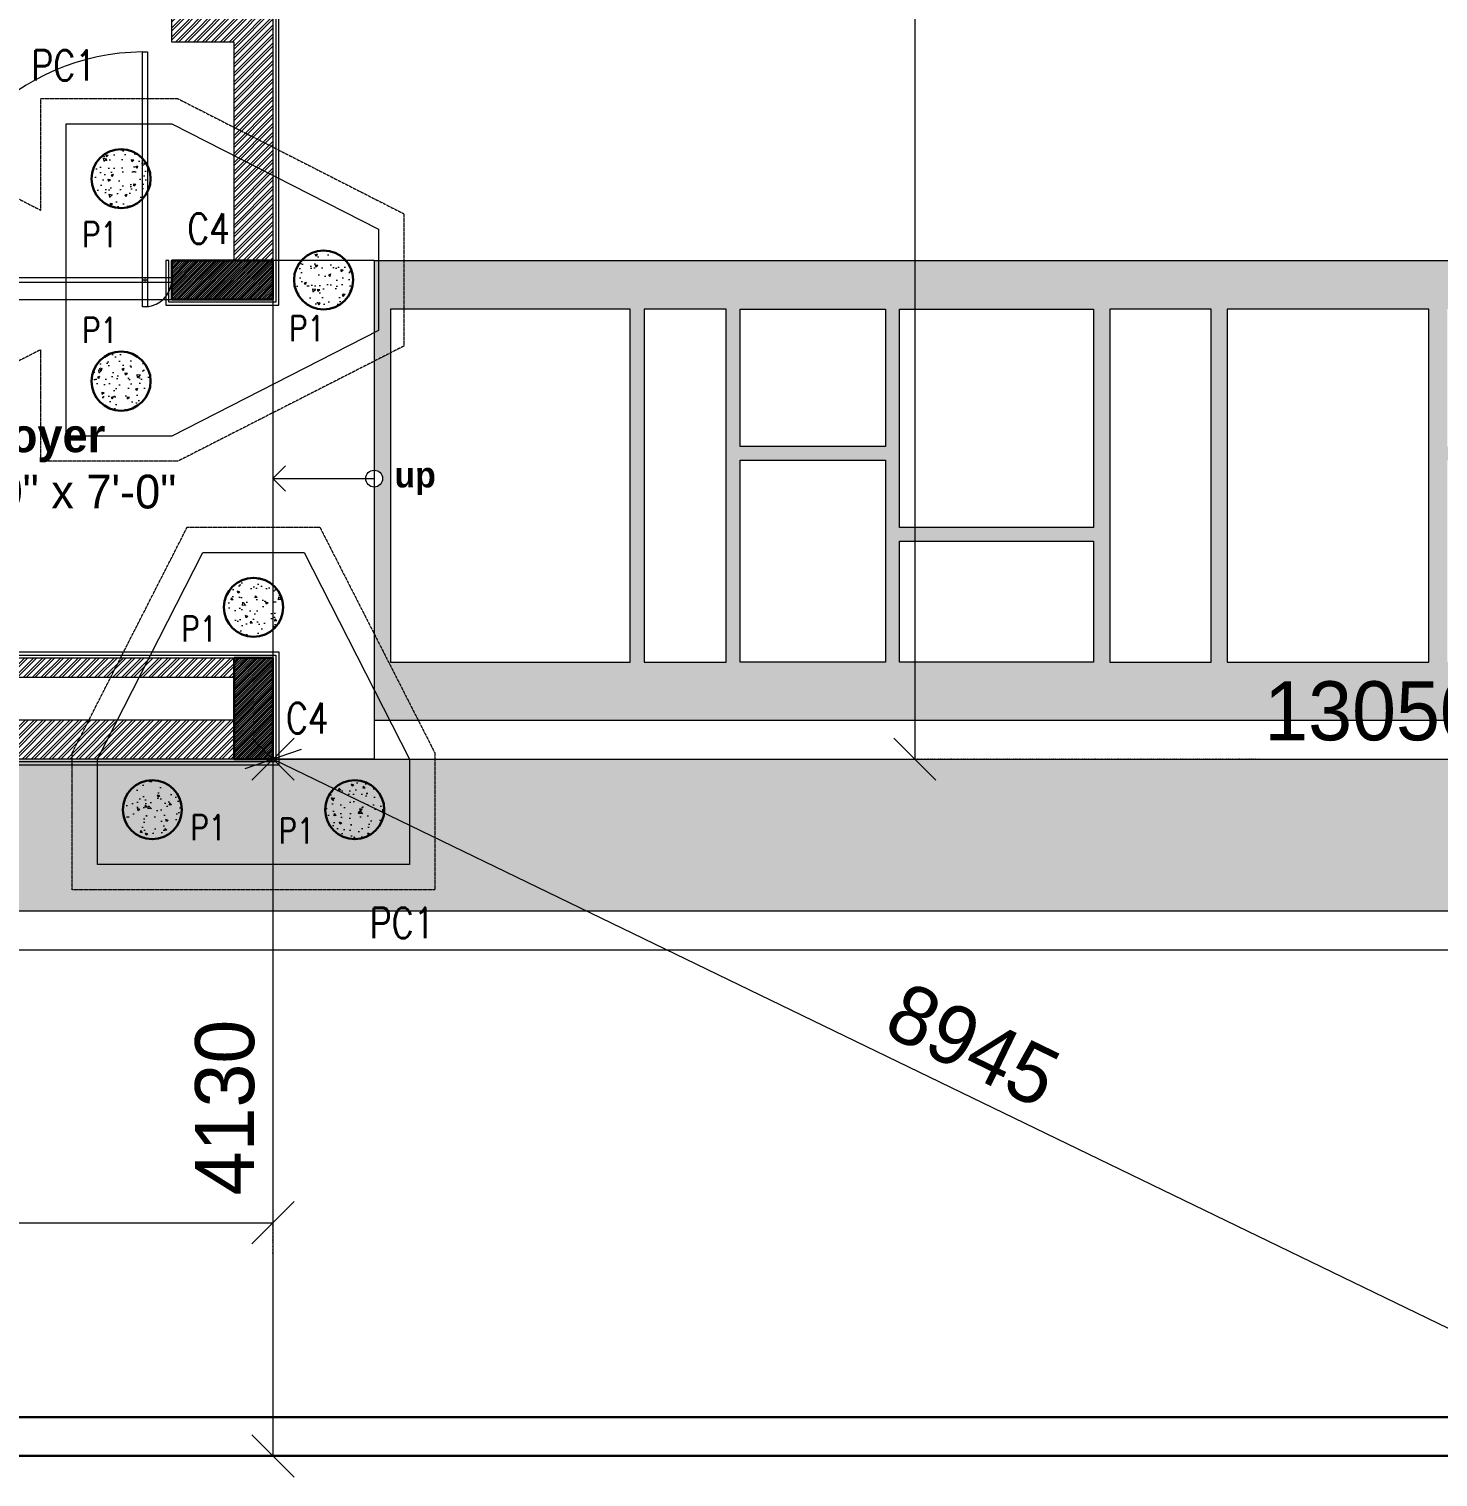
# Model space of a CAD drawing. Header units: metres. Extents: x 5205117 to 5948571, y 646915 to 1143748.
# Drawn here: x 5581328 to 5589678, y 670443 to 679025 of the extents above; entities that cross this region are included whole.
import ezdxf

# ---------------------------------------------------------------- set-up
doc = ezdxf.new("R2010")
doc.units = ezdxf.units.M
doc.header["$MEASUREMENT"] = 0
doc.header["$PDMODE"] = 35
doc.header["$PDSIZE"] = 10
for name, pattern in [('CENTER', [2, 1.25, -0.25, 0.25, -0.25]), ('DASHED', [0.75, 0.5, -0.25]), ('DOT2', [0.125, 0, -0.125]), ('HIDDEN', [0.375, 0.25, -0.125])]:
    doc.linetypes.add(name, pattern=pattern)
doc.layers.get('0').update_dxf_attribs({"color": 1, "linetype": 'DASHED', "lineweight": 30})
for name, color, linetype, lineweight in [('A-Center line', 1, 'CENTER', 9), ('dim start point', 10, 'Continuous', 0), ('plot 5', 7, 'Continuous', 30), ('road', 7, 'Continuous', 9), ('S-COLUMN & WALL', 5, 'Continuous', 30), ('S-COLUMN_H', 250, 'Continuous', 0), ('S-FOUND-EXCAVATION', 253, 'HIDDEN', 0), ('S-FOUND-FOOTING', 7, 'Continuous', 15), ('S-PILE', 96, 'Continuous', 30), ('S-TEXT COL.', 1, 'Continuous', 0), ('S-TEXT PILE', 7, 'Continuous', 0)]:
    doc.layers.add(name, color=color, linetype=linetype, lineweight=lineweight)
doc.layers.add('A-GF', color=8, linetype='Continuous', lineweight=0, transparency=0.5)
doc.styles.add('CENTURY GOTHIC', font='GOTHIC.TTF')
doc.styles.add('SETU 1', font='romans.shx', dxfattribs={"width": 0.8})
doc.styles.get("Standard").update_dxf_attribs({"font": 'GOTHIC.TTF'})
doc.dimstyles.get("Standard").update_dxf_attribs({"dimtxt": 2, "dimasz": 1, "dimexe": 0, "dimexo": 0, "dimgap": 0.1, "dimtad": 1, "dimdsep": 46, "dimtxsty": 'Standard', "dimblk": 'OBLIQUE', "dimcen": 0.1, "dimclrd": 256, "dimclre": 256, "dimclrt": 256, "dimadec": 0, "dimazin": 0, "dimtfac": 1, "dimtofl": 0, "dimtmove": 1, "dimatfit": 2, "dimldrblk": 'OPEN90', "dimfxl": 1, "dimtolj": 1, "dimtzin": 0, "dimlwd": -1, "dimlwe": -1, "dimarcsym": 0})
pattern_1 = [(45, (2317928.326714668, 858653.1978286222), (-6.629126073623847, 6.629126073623841), [])]

# ---------------------------------------------------------------- blocks, each defined once
blk = doc.blocks.new('jhdbdjh')
at = {"layer": 'A-GF', "ltscale": 10}
h = blk.add_hatch(dxfattribs=at)
h.set_pattern_fill('GRAVEL', color=256, scale=150)
h.set_pattern_definition([(228.012787504, (2955071.879979875, -549946.7484271091), (-1200.000000000009, -1350), [20.1804, -1997.863207061055]), (184.969740728, (2955058.379978921, -549961.7484271091), (1799.999999999996, 150.0000000000053), [34.6302, -3428.388714184499]), (132.510447078, (2955023.879978921, -549964.7484271091), (1500.000000000018, -1649.99999999998), [24.4182, -2417.404889414955]), (267.273689006, (2954965.379978921, -550002.2484271091), (150.0000000000036, 3000.000000000003), [31.53569999999998, -3122.033706244348]), (292.833654178, (2954963.879979875, -550033.7484271091), (-749.9999999999982, 1800.000000000004), [30.92324999999998, -3061.405969213243]), (357.273689006, (2954975.879978921, -550062.2484269899), (-3000.000000000003, 150.0000000000038), [31.53569999999998, -3122.033706244348]), (37.6942404667, (2955007.379978921, -550063.7484269899), (-1950, -1499.999999999996), [41.70434999999999, -4128.727282337401]), (72.2553283749, (2955040.379978921, -550038.2484271091), (1050.000000000004, 3300), [39.37319999999996, -3897.948224522007]), (121.429565615, (2955052.379978921, -550000.7484271091), (-1200.000000000003, 1949.999999999998), [31.6425, -3132.61096645935]), (175.236358309, (2955035.879978921, -549973.7484271091), (1649.999999999997, -150.0000000000057), [36.12479999999999, -1770.114386818845]), (222.397437798, (2954999.879978921, -549970.7484271091), (-1799.999999999994, -1649.999999999996), [46.71720000000001, -4625.006250719235]), (138.814074834, (2955113.879978921, -550003.7484271091), (-1050.000000000005, 899.9999999999999), [15.94514999999999, -1578.576721910204]), (171.46923439, (2955101.879978921, -549993.2484271091), (1950, -299.9999999999993), [30.33555, -3003.22671242355]), (225, (2955071.879979875, -549988.7484271091), (-1.665334536937735e-14, -149.9999999999899), [21.21315, -190.918884355965]), (203.198590514, (2955061.379978921, -549970.7484271091), (749.9999999999983, 299.9999999999962), [11.4237, -1130.942265879585]), (291.801409486, (2955050.879978921, -549975.2484271091), (-149.9999999999526, 450.0000000000154), [16.15544999999999, -791.6192710701749]), (30.96375653209999, (2955056.879978921, -549990.2484271091), (450.000000000008, 299.9999999999969), [26.23935, -848.403434226795]), (161.565051177, (2955079.379978921, -549976.7484271091), (300.0000000000017, -149.9999999999965), [18.97364999999999, -455.3679990252597]), (16.389540334, (2954963.879979875, -549975.2484271091), (1499.999999999995, 450.0000000000065), [26.57999999999999, -2631.42677200041]), (70.3461759419, (2954989.379978921, -549967.7484269899), (-600.000000000183, -1650.00000000051), [22.29915, -2207.61116209785]), (293.198590514, (2955079.379978921, -549946.7484271091), (-299.9999999999956, 749.9999999999986), [22.84725, -1119.518715879585]), (343.610459666, (2955088.379979875, -549967.7484269899), (-1499.999999999995, 450.0000000000065), [26.57999999999998, -2631.426772000348]), (339.44395478, (2954963.879979875, -550068.2484271091), (-750.0000000000055, 300.0000000000036), [25.63199999999998, -1255.968561797624]), (294.775140569, (2954987.879978921, -550077.2484269899), (-750.0000000000008, 1650), [21.4767, -2126.1964594914]), (66.8014094864, (2955080.879978921, -550096.7484271091), (299.9999999999972, 749.9999999999955), [22.84725, -1119.518715879585]), (17.3540246363, (2955089.879978921, -550075.7484269899), (-1949.999999999996, -599.9999999999944), [25.14465, -2489.313542136]), (69.44395478040002, (2955007.379978921, -550096.7484271091), (-300.000000000001, -749.9999999999932), [12.81599999999999, -1268.784561797624]), (101.309932474, (2955071.879979875, -550096.7484271091), (-149.9999999999945, 600.0000000000018), [7.6485, -757.20442703892]), (165.963756532, (2955070.379978921, -550089.2484269899), (449.9999999999938, -150.0000000000002), [30.92325, -587.542593842655]), (186.009005957, (2955040.379978921, -550081.7484271091), (1500.000000000007, 149.9999999999975), [28.6575, -2837.08847618142]), (303.690067526, (2955056.879978921, -550003.7484271091), (-149.9999999999981, 299.9999999999979), [21.63329999999998, -519.1993913195996]), (353.157226587, (2955068.879978921, -550021.7484269899), (2550.000000000002, -300.0000000000079), [37.7691, -3739.134393604245]), (60.9453959009, (2955106.379978921, -550026.2484271091), (-599.9999999999964, -1049.999999999997), [15.4434, -1528.90112114805]), (90, (2955113.879978921, -550012.7484271091), (-150, 150), [9, -141]), (120.256437164, (2955037.379979875, -550077.2484269899), (600.0000000000014, -1050.000000000001), [20.8386, -2063.02799841747]), (48.01278750420001, (2955026.879978921, -550059.2484271091), (1200, 1349.999999999996), [40.3608, -1977.682807061055]), (0, (2955053.879979875, -550029.2484271091), (150, 150), [39, -111]), (325.3048464690001, (2955092.879978921, -550029.2484271091), (1500.000000000021, -1049.999999999974), [23.71709999999998, -2347.991145126298]), (254.054604099, (2955112.379978921, -550042.7484271091), (-150.0000000000057, -600.0000000000007), [21.8403, -1070.176183392075]), (207.645975364, (2955106.379978921, -550063.7484269899), (-2849.999999999993, -1500.000000000007), [35.55975000000001, -3520.42112733891]), (175.42607874, (2955074.879978921, -550080.2484271091), (-1949.999999999993, 150.0000000000002), [37.61985, -3724.361011195335])])
h.paths.add_polyline_path([(5590593.789110925, 675272.8102156359), (5589733.089610841, 675272.8102156359), (5589733.089610841, 676469.1054447133), (5590593.789110925, 676469.1054447133), (5590593.789110925, 676550.2755837876), (5589733.089610841, 676550.2755837876), (5589733.089610841, 677365.1491923768), (5590593.789110925, 677365.1491923768), (5590593.789110925, 677397.8260536629), (5590593.789110925, 677652.8260536629), (5583373.789110925, 677652.8260536629), (5583373.789110925, 676410.3260536629, -0.41421356237576), (5583423.789110925, 676360.3260537821, -0.4142135623757593), (5583373.789110925, 676310.3260536629), (5583373.789110925, 674927.8260537821), (5590593.789110925, 674927.8260537821)])
h.paths.add_polyline_path([(5583471.29247072, 675272.8138263661), (5583471.310740259, 677365.4748496253), (5584890.111414697, 677365.4870769221), (5584890.093145158, 675272.7771448332)], flags=16)
h.paths.add_polyline_path([(5584973.777866151, 675272.8138263661), (5584973.796134736, 677365.4748496253), (5585459.346788194, 677365.4870769221), (5585459.328519609, 675272.7771448332)], flags=16)
h.paths.add_polyline_path([(5585543.022598054, 675272.8467945296), (5585543.022598054, 676469.1420236069), (5586403.722098138, 676469.1420236069), (5586403.722098138, 675272.8467945296)], flags=16)
h.paths.add_polyline_path([(5585543.022598054, 676550.3121626812), (5585543.022598054, 677365.1857711512), (5586403.722098138, 677365.1857711512), (5586403.722098138, 676550.3121626812)], flags=16)
h.paths.add_polyline_path([(5586487.402467515, 675272.8467945296), (5586487.402467515, 675988.6885985571), (5587637.303290155, 675988.6885985571), (5587637.303290155, 675272.8467945296)], flags=16)
h.paths.add_polyline_path([(5586487.402467515, 676069.8587376315), (5586487.402467515, 677365.1857711512), (5587637.303290155, 677365.1857711512), (5587637.303290155, 676069.8587376315)], flags=16)
h.paths.add_polyline_path([(5587732.465321328, 675272.8102156359), (5587732.465369012, 677365.4712388951), (5588333.822048929, 677365.4712388951), (5588333.821993615, 675272.8102156359)], flags=16)
h.paths.add_polyline_path([(5588428.984062936, 675272.8101976353), (5588428.98411062, 677365.4712208945), (5589623.058810022, 677365.4712208945), (5589623.058756616, 675272.8101976353)], flags=16)
h.paths.add_polyline_path([(5583444.976228502, 676222.1292487818), (5583783.16453531, 676222.1292487818), (5583783.16453531, 676550.3243540961), (5583444.976228502, 676550.3243540961)], flags=24)
h = blk.add_hatch(dxfattribs=at)
h.set_pattern_fill('GRAVEL', color=256, scale=150)
h.set_pattern_definition([(228.012787504, (50188831.79934958, -9930336.283881264), (-1200.000000000009, -1350), [20.1804, -1997.863207061055]), (184.969740728, (50188818.29934958, -9930351.283881264), (1799.999999999996, 150.0000000000053), [34.6302, -3428.388714184499]), (132.510447078, (50188783.79934958, -9930354.283881264), (1500.000000000018, -1649.99999999998), [24.4182, -2417.404889414955]), (267.273689006, (50188725.29934958, -9930391.783881145), (150.0000000000036, 3000.000000000003), [31.53569999999998, -3122.033706244348]), (292.833654178, (50188723.79934958, -9930423.283881264), (-749.9999999999982, 1800.000000000004), [30.92324999999998, -3061.405969213243]), (357.273689006, (50188735.79934958, -9930451.783881264), (-3000.000000000003, 150.0000000000038), [31.53569999999998, -3122.033706244348]), (37.6942404667, (50188767.29934958, -9930453.283881264), (-1950, -1499.999999999996), [41.70434999999999, -4128.727282337401]), (72.2553283749, (50188800.29934958, -9930427.783881264), (1050.000000000004, 3300), [39.37319999999996, -3897.948224522007]), (121.429565615, (50188812.29934958, -9930390.283881264), (-1200.000000000003, 1949.999999999998), [31.6425, -3132.61096645935]), (175.236358309, (50188795.79934958, -9930363.283881264), (1649.999999999997, -150.0000000000057), [36.12479999999999, -1770.114386818845]), (222.397437798, (50188759.79934958, -9930360.283881264), (-1799.999999999994, -1649.999999999996), [46.71720000000001, -4625.006250719235]), (138.814074834, (50188873.79934958, -9930393.283881264), (-1050.000000000005, 899.9999999999999), [15.94514999999999, -1578.576721910204]), (171.46923439, (50188861.79934958, -9930382.783881264), (1950, -299.9999999999993), [30.33555, -3003.22671242355]), (225, (50188831.79934958, -9930378.283881264), (-1.665334536937735e-14, -149.9999999999899), [21.21315, -190.918884355965]), (203.198590514, (50188821.29934958, -9930360.283881264), (749.9999999999983, 299.9999999999962), [11.4237, -1130.942265879585]), (291.801409486, (50188810.79934958, -9930364.783881264), (-149.9999999999526, 450.0000000000154), [16.15544999999999, -791.6192710701749]), (30.96375653209999, (50188816.79934958, -9930379.783881264), (450.000000000008, 299.9999999999969), [26.23935, -848.403434226795]), (161.565051177, (50188839.29934958, -9930366.283881264), (300.0000000000017, -149.9999999999965), [18.97364999999999, -455.3679990252597]), (16.389540334, (50188723.79934958, -9930364.783881264), (1499.999999999995, 450.0000000000065), [26.57999999999999, -2631.42677200041]), (70.3461759419, (50188749.29934958, -9930357.283881264), (-600.000000000183, -1650.00000000051), [22.29915, -2207.61116209785]), (293.198590514, (50188839.29934958, -9930336.283881264), (-299.9999999999956, 749.9999999999986), [22.84725, -1119.518715879585]), (343.610459666, (50188848.29934862, -9930357.283881264), (-1499.999999999995, 450.0000000000065), [26.57999999999998, -2631.426772000348]), (339.44395478, (50188723.79934958, -9930457.783881264), (-750.0000000000055, 300.0000000000036), [25.63199999999998, -1255.968561797624]), (294.775140569, (50188747.79934958, -9930466.783881264), (-750.0000000000008, 1650), [21.4767, -2126.1964594914]), (66.8014094864, (50188840.79934958, -9930486.283881145), (299.9999999999972, 749.9999999999955), [22.84725, -1119.518715879585]), (17.3540246363, (50188849.79934958, -9930465.283881264), (-1949.999999999996, -599.9999999999944), [25.14465, -2489.313542136]), (69.44395478040002, (50188767.29934958, -9930486.283881145), (-300.000000000001, -749.9999999999932), [12.81599999999999, -1268.784561797624]), (101.309932474, (50188831.79934958, -9930486.283881145), (-149.9999999999945, 600.0000000000018), [7.6485, -757.20442703892]), (165.963756532, (50188830.29934958, -9930478.783881264), (449.9999999999938, -150.0000000000002), [30.92325, -587.542593842655]), (186.009005957, (50188800.29934958, -9930471.283881264), (1500.000000000007, 149.9999999999975), [28.6575, -2837.08847618142]), (303.690067526, (50188816.79934958, -9930393.283881264), (-149.9999999999981, 299.9999999999979), [21.63329999999998, -519.1993913195996]), (353.157226587, (50188828.79934958, -9930411.283881264), (2550.000000000002, -300.0000000000079), [37.7691, -3739.134393604245]), (60.9453959009, (50188866.29934958, -9930415.783881264), (-599.9999999999964, -1049.999999999997), [15.4434, -1528.90112114805]), (90, (50188873.79934958, -9930402.283881264), (-150, 150), [9, -141]), (120.256437164, (50188797.29934862, -9930466.783881264), (600.0000000000014, -1050.000000000001), [20.8386, -2063.02799841747]), (48.01278750420001, (50188786.79934958, -9930448.783881264), (1200, 1349.999999999996), [40.3608, -1977.682807061055]), (0, (50188813.79934862, -9930418.783881145), (150, 150), [39, -111]), (325.3048464690001, (50188852.79934958, -9930418.783881145), (1500.000000000021, -1049.999999999974), [23.71709999999998, -2347.991145126298]), (254.054604099, (50188872.29934958, -9930432.283881145), (-150.0000000000057, -600.0000000000007), [21.8403, -1070.176183392075]), (207.645975364, (50188866.29934958, -9930453.283881264), (-2849.999999999993, -1500.000000000007), [35.55975000000001, -3520.42112733891]), (175.42607874, (50188834.79934958, -9930469.783881264), (-1949.999999999993, 150.0000000000002), [37.61985, -3724.361011195335])])
h.paths.add_polyline_path([(5595513.778450754, 674697.8260537821), (5583373.789110925, 674697.8260537821), (5582773.789110925, 674697.8260537821), (5580063.789110925, 674697.8260537821), (5578563.789110925, 674697.8260537821), (5576278.789110925, 674697.8260537821), (5567278.789110925, 674697.8260537821), (5565998.789110925, 674697.8260537821), (5562473.789110925, 674697.8260537821), (5560543.789111879, 674697.8260537821), (5560543.789111879, 674812.8260537821), (5559543.789111879, 674812.8260537821), (5559543.789111879, 674697.8260537821), (5558943.789110925, 674697.8260537821), (5556848.789110925, 674697.8260537821), (5556478.789110925, 674697.8260537821), (5556478.789110925, 673797.8260524708), (5595253.236028459, 673797.8260524708, 0.04922558443214766)])
for q in [(5590593.789110925, 677652.8260536629), (5583373.789110925, 674697.8260537821)]:
    blk.add_line((5583373.789110925, 677652.8260536629), q, dxfattribs=at)
for points in [[(5584890.093145158, 675272.7771448332), (5584890.111414697, 677365.4870769221), (5583471.310740259, 677365.4748496253), (5583471.29247072, 675272.8138263661)], [(5585459.328519609, 675272.7771448332), (5585459.346788194, 677365.4870769221), (5584973.796134736, 677365.4748496253), (5584973.777866151, 675272.8138263661)], [(5586403.722098138, 677365.1857711512), (5586403.722098138, 676550.3121626812), (5585543.022598054, 676550.3121626812), (5585543.022598054, 677365.1857711512)], [(5587637.303290155, 677365.1857711512), (5587637.303290155, 676069.8587376315), (5586487.402467515, 676069.8587376315), (5586487.402467515, 677365.1857711512)], [(5588333.821993615, 675272.8102156359), (5588333.822048929, 677365.4712388951), (5587732.465369012, 677365.4712388951), (5587732.465321328, 675272.8102156359)], [(5589623.058756616, 675272.8101976353), (5589623.058810022, 677365.4712208945), (5588428.98411062, 677365.4712208945), (5588428.984062936, 675272.8101976353)], [(5586403.722098138, 676469.1420236069), (5586403.722098138, 675272.8467945296), (5585543.022598054, 675272.8467945296), (5585543.022598054, 676469.1420236069)], [(5587637.303290155, 675988.6885985571), (5587637.303290155, 675272.8467945296), (5586487.402467515, 675272.8467945296), (5586487.402467515, 675988.6885985571)]]:
    blk.add_lwpolyline(points, close=True, dxfattribs=at)
for points in [[(5583373.789110925, 674927.8260537821), (5595552.659950998, 674927.8260537821)], [(5556248.789110925, 674698.6243248421), (5556248.789110925, 673567.8260524708), (5595154.250980165, 673567.8260524708)], [(5556478.789110925, 674698.6243248421), (5556478.789110925, 673797.8260524708), (5595253.236028459, 673797.8260524708)], [(5583373.789110925, 674697.8260537821), (5595513.778450754, 674697.8260537821)]]:
    blk.add_lwpolyline(points, dxfattribs=at)
blk.add_circle((5583373.789110925, 676360.3260537821), 50, dxfattribs=at)
at = {"layer": 'A-GF', "ltscale": 10, "insert": (5581452.863488939, 676448.6873047787), "char_height": 200, "width": 5030.203356218762, "attachment_point": 5, "style": 'CENTURY GOTHIC'}
blk.add_mtext('{\\fCentury Gothic|b1|i0|c0|p34;foyer \\P}8\'-10" x 7\'-0"', dxfattribs=at)
at = {"layer": 'A-GF', "ltscale": 10, "insert": (5583616.568682458, 676360.3260537821), "char_height": 150, "width": 120.2774507138001, "attachment_point": 5}
blk.add_mtext('{\\fCentury Gothic|b1|i0|c0|p34;up}', dxfattribs=at)
blk = doc.blocks.new('_Oblique')
at = {"color": 0, "linetype": 'ByBlock', "lineweight": -2}
blk.add_line((-0.5, -0.5), (0.5, 0.5), dxfattribs=at)
blk = doc.blocks.new('_Open90')
at = {"color": 0, "linetype": 'ByBlock', "lineweight": -2}
for p, q in [((-0.5, 0.5), (0, 0)), ((0, 0), (-1, 0)), ((0, 0), (-0.5, -0.5))]:
    blk.add_line(p, q, dxfattribs=at)
blk = doc.blocks.new('P2')
at = {"layer": 'S-PILE', "lineweight": 0}
h = blk.add_hatch(dxfattribs=at)
h.set_pattern_fill('AR-CONC', color=256, scale=20)
h.set_pattern_definition([(49.99999999999999, (0, 0), (143.4520365201507, -12.55042699651902), [15, -165]), (355, (0, 0), (-27.7502667226, 150.4384267400024), [12, -132]), (100.45144446, (11.9543362, -1.0458688), (115.7017693454224, 137.8879981937259), [12.7480384, -140.2284224]), (46.18420000000001, (0, 40), (213.4482661343145, -33.10385615861531), [22.5, -247.5]), (96.63563549, (17.787349, 37.2413386), (186.9323891348457, 194.8237201549101), [19.1220684, -210.342752]), (351.1841639899999, (0, 40), (186.9323890109546, 194.823720053998), [18, -198.0000002]), (21, (20, 30), (119.3814104236923, -80.52377813306776), [15, -165]), (326.0000000000001, (20, 30), (48.66306638431634, 145.0300090093706), [12, -132]), (71.45144474, (29.9484508, 23.2896852), (168.0444753459942, 64.50623056127077), [12.748038, -140.2284224]), (37.50000000000001, (0, 0), (2.431971063458134, 66.5787707662623), [0, -130.4, 0, -134, 0, -132.5]), (7.499999999999999, (0, 0), (52.61390748842972, 78.88234237647205), [0, -76.39999999999999, 0, -127.4, 0, -50.5]), (327.5, (-44.6, 0), (106.7644872344818, -4.510974346875951), [0, -50, 0, -156, 0, -207]), (317.5, (-64.6, 0), (116.6372338684772, 20.02099646646354), [0, -65, 0, -103.6, 0, -147])])
edge = h.paths.add_edge_path()
edge.add_arc((0, 0), 175, 0, 360)
at = {"layer": 'S-PILE'}
blk.add_circle((0, 0), 175, dxfattribs=at)
blk = doc.blocks.new('*D1111')
at = {"layer": 'Defpoints', "color": 0, "ltscale": 5, "transparency": 16777216}
for p in [(5582737.79874476, 674697.8260537826), (5582773.789110927, 670567.8260541012), (5582773.789110929, 670567.8260541012)]:
    blk.add_point(p, dxfattribs=at)
at = {"layer": 'dim start point', "linetype": 'DOT2', "ltscale": 5, "transparency": 16777216}
for p, q in [((5582737.79874476, 674697.8260537826), (5582773.789110929, 674697.8260537826)), ((5582773.789110927, 670567.8260541012), (5582773.789110929, 670567.8260541012))]:
    blk.add_line(p, q, dxfattribs=at)
at = {"layer": 'dim start point', "color": 1, "ltscale": 5, "transparency": 16777216}
blk.add_line((5582773.789110929, 674697.8260537826), (5582773.789110929, 670567.8260541012), dxfattribs=at)
at = {"layer": 'dim start point', "color": 1, "ltscale": 5, "transparency": 16777216, "xscale": 250, "yscale": 250, "zscale": 250}
for p, rotation in [((5582773.789110929, 674697.8260537826), 90), ((5582773.789110929, 670567.8260541012), 270)]:
    blk.add_blockref('_Oblique', p, dxfattribs=dict(at, rotation=rotation))
at = {"layer": 'dim start point', "color": 1, "ltscale": 5, "transparency": 16777216, "insert": (5582489.985575918, 672632.8260539401), "char_height": 350, "attachment_point": 5, "rotation": 90}
blk.add_mtext('\\A1;4130', dxfattribs=at)
blk = doc.blocks.new('*D1112')
at = {"layer": 'Defpoints', "color": 0, "ltscale": 5, "transparency": 16777216}
for p in [(5595823.789110925, 677397.8260536629), (5582773.789110925, 674997.8260537822), (5595823.789110925, 674697.8260537824)]:
    blk.add_point(p, dxfattribs=at)
at = {"layer": 'dim start point', "linetype": 'DOT2', "ltscale": 5, "transparency": 16777216}
for p, q in [((5595823.789110925, 677397.8260536629), (5595823.789110925, 674697.8260537824)), ((5582773.789110925, 674997.8260537822), (5582773.789110925, 674697.8260537824))]:
    blk.add_line(p, q, dxfattribs=at)
at = {"layer": 'dim start point', "color": 1, "ltscale": 5, "transparency": 16777216}
blk.add_line((5582773.789110925, 674697.8260537824), (5595823.789110925, 674697.8260537824), dxfattribs=at)
at = {"layer": 'dim start point', "color": 1, "ltscale": 5, "transparency": 16777216, "xscale": 250, "yscale": 250, "zscale": 250, "rotation": 180}
blk.add_blockref('_Oblique', (5582773.789110925, 674697.8260537824), dxfattribs=at)
at = {"layer": 'dim start point', "color": 1, "ltscale": 5, "transparency": 16777216, "xscale": 250, "yscale": 250, "zscale": 250}
blk.add_blockref('_Oblique', (5595823.789110925, 674697.8260537824), dxfattribs=at)
at = {"layer": 'dim start point', "color": 1, "ltscale": 5, "transparency": 16777216, "insert": (5589298.789110925, 674981.6295887926), "char_height": 350, "attachment_point": 5}
blk.add_mtext('\\A1;13050', dxfattribs=at)
blk = doc.blocks.new('*D1121')
at = {"layer": 'Defpoints', "color": 0, "ltscale": 5, "transparency": 16777216}
for p in [(5588730.060586913, 686727.826053783), (5586577.529698503, 674697.8260537826), (5588630.261051989, 674697.8260537826)]:
    blk.add_point(p, dxfattribs=at)
at = {"layer": 'dim start point', "linetype": 'DOT2', "ltscale": 5, "transparency": 16777216}
for p, q in [((5588730.060586913, 686727.826053783), (5586577.529698503, 686727.826053783)), ((5588630.261051989, 674697.8260537826), (5586577.529698503, 674697.8260537826))]:
    blk.add_line(p, q, dxfattribs=at)
at = {"layer": 'dim start point', "color": 1, "ltscale": 5, "transparency": 16777216}
blk.add_line((5586577.529698503, 686727.826053783), (5586577.529698503, 674697.8260537826), dxfattribs=at)
at = {"layer": 'dim start point', "color": 1, "ltscale": 5, "transparency": 16777216, "xscale": 250, "yscale": 250, "zscale": 250}
for p, rotation in [((5586577.529698503, 686727.826053783), 90), ((5586577.529698503, 674697.8260537826), 270)]:
    blk.add_blockref('_Oblique', p, dxfattribs=dict(at, rotation=rotation))
at = {"layer": 'dim start point', "color": 1, "ltscale": 5, "transparency": 16777216, "insert": (5586293.726163493, 680712.8260537811), "char_height": 350, "attachment_point": 5, "rotation": 90}
blk.add_mtext('\\A1;12030', dxfattribs=at)
blk = doc.blocks.new('*D1122')
at = {"layer": 'Defpoints', "color": 0, "ltscale": 5, "transparency": 16777216}
for p in [(5582773.789110927, 671950.0430377824), (5556248.789110923, 671762.282881779), (5582773.789110927, 671762.282881779)]:
    blk.add_point(p, dxfattribs=at)
at = {"layer": 'dim start point', "linetype": 'DOT2', "ltscale": 5, "transparency": 16777216}
for p, q in [((5556248.789110923, 671762.282881779), (5556248.789110923, 671950.0430377824)), ((5582773.789110927, 671762.282881779), (5582773.789110927, 671950.0430377824))]:
    blk.add_line(p, q, dxfattribs=at)
at = {"layer": 'dim start point', "color": 1, "ltscale": 5, "transparency": 16777216}
blk.add_line((5556248.789110923, 671950.0430377824), (5582773.789110927, 671950.0430377824), dxfattribs=at)
at = {"layer": 'dim start point', "color": 1, "ltscale": 5, "transparency": 16777216, "xscale": 250, "yscale": 250, "zscale": 250, "rotation": 180}
blk.add_blockref('_Oblique', (5556248.789110923, 671950.0430377824), dxfattribs=at)
at = {"layer": 'dim start point', "color": 1, "ltscale": 5, "transparency": 16777216, "xscale": 250, "yscale": 250, "zscale": 250}
blk.add_blockref('_Oblique', (5582773.789110927, 671950.0430377824), dxfattribs=at)
at = {"layer": 'dim start point', "color": 1, "ltscale": 5, "transparency": 16777216, "insert": (5569511.289110925, 672233.8465727926), "char_height": 350, "attachment_point": 5}
blk.add_mtext('\\A1;26525', dxfattribs=at)
blk = doc.blocks.new('*D1127')
at = {"layer": 'Defpoints', "color": 0, "ltscale": 5, "transparency": 16777216}
for p in [(5582773.789110929, 674697.8260537854), (5582773.789110929, 674697.8260537849), (5590823.789111003, 670797.8260537821)]:
    blk.add_point(p, dxfattribs=at)
at = {"layer": 'dim start point', "linetype": 'DOT2', "ltscale": 5, "transparency": 16777216}
for p, q in [((5582773.789110929, 674697.8260537854), (5582773.789110929, 674697.8260537849)), ((5590823.789111003, 670797.8260537821), (5590823.789111003, 670797.8260537817))]:
    blk.add_line(p, q, dxfattribs=at)
at = {"layer": 'dim start point', "color": 1, "ltscale": 5, "transparency": 16777216}
blk.add_line((5590823.789111003, 670797.8260537817), (5582773.789110929, 674697.8260537849), dxfattribs=at)
at = {"layer": 'dim start point', "color": 1, "ltscale": 5, "transparency": 16777216, "xscale": 250, "yscale": 250, "zscale": 250}
for p, rotation in [((5582773.789110929, 674697.8260537849), 154.151108768579), ((5590823.789111003, 670797.8260537817), 334.1511087685791)]:
    blk.add_blockref('_Oblique', p, dxfattribs=dict(at, rotation=rotation))
at = {"layer": 'dim start point', "color": 1, "ltscale": 5, "transparency": 16777216, "insert": (5586922.527223627, 673003.2342094071), "char_height": 350, "attachment_point": 5, "rotation": 334.15110876857904}
blk.add_mtext('\\A1;8945', dxfattribs=at)
blk = doc.blocks.new('GDFHT')
at = {"layer": 'A-GF', "ltscale": 5}
h = blk.add_hatch(dxfattribs=at)
h.set_pattern_fill('ANSI32', color=256, scale=100)
h.set_pattern_definition([(45, (2320835.068037652, 508085.1930106306), (-26.51650429449554, 26.51650429449554), []), (45, (2320852.745707152, 508085.1930106306), (-26.51650429449554, 26.51650429449554), [])])
h.paths.add_polyline_path([(2616193.506646551, 707362.9062811908), (2616193.506646551, 707477.906281191), (2612618.506646547, 707477.906281191), (2612618.506646547, 707962.9062811898), (2611163.506646551, 707962.9062811908), (2611163.506646551, 707362.9062811902), (2612388.506646547, 707362.90628119), (2612388.506646546, 705977.9062811899), (2606393.506646547, 705977.9062811899), (2606393.506646547, 701382.906281191), (2606993.506646547, 701382.906281191), (2606993.506646547, 702212.9062811909), (2606623.506646547, 702212.9062811909), (2606623.506646547, 704247.90628119), (2608773.506646547, 704247.90628119), (2608773.506646547, 704947.9062811893), (2608658.506646547, 704947.9062811893), (2608658.506646547, 704362.90628119), (2606623.506646547, 704362.90628119), (2606623.506646547, 705747.9062811899), (2613548.506646547, 705747.9062811891), (2613548.506646547, 705862.90628119), (2612618.506646547, 705862.90628119), (2612618.506646547, 707362.9062811901), (2614878.506646551, 707362.9062811907), (2614878.506646551, 705862.9062811907), (2614448.506646547, 705862.90628119), (2614448.506646547, 705747.90628119), (2616193.506646551, 705747.9062811907), (2616193.506646551, 705862.9062811907), (2614993.506646551, 705862.9062811907), (2614993.506646551, 707362.9062811907), (2616193.506646551, 707362.9062811907)])
h.paths.add_polyline_path([(2606623.506646547, 701497.906281191), (2606878.506646547, 701497.906281191), (2606878.506646547, 701982.9062811909), (2606623.506646547, 701982.9062811909)], flags=16)
h.paths.add_polyline_path([(2632918.506646551, 705862.9062811908), (2632918.506646551, 704107.9062811905), (2632318.506646551, 704107.9062811905), (2632318.506646551, 704337.9062811905), (2632688.506646551, 704337.9062811905), (2632688.506646551, 705632.9062811908), (2632318.506646551, 705632.9062811908), (2632318.506646551, 705862.9062811908), (2632917.246974783, 705862.9062811908)])
h.paths.add_polyline_path([(2628478.506646551, 707362.9062811908), (2634738.506646551, 707362.9062811908), (2634738.506646551, 707962.9062811908), (2633283.506646555, 707962.9062811908), (2633283.506646555, 707592.9062811907), (2628478.506646551, 707592.9062811908)], flags=17)
h.paths.add_polyline_path([(2634508.506646551, 707847.9062811908), (2633513.506646555, 707847.9062811908), (2633513.506646555, 707592.9062811907), (2634508.506646551, 707592.9062811907)], flags=16)
h.paths.add_polyline_path([(2617193.506646551, 702212.9062811909), (2616143.506646551, 702212.9062811919), (2616143.506646551, 701382.9062811917), (2617423.506646551, 701382.9062811909), (2617423.506646551, 705862.9062811908), (2617193.506646551, 705862.9062811908)])
h.paths.add_polyline_path([(2617193.506646551, 701982.9062811909), (2616258.506646551, 701982.9062811919), (2616258.506646551, 701497.9062811917), (2617193.506646551, 701497.9062811909)], flags=16)
h.paths.add_polyline_path([(2615303.506646547, 713182.9062811914), (2615303.506646547, 712607.9062811907), (2615418.506646547, 712607.9062811907), (2615418.506646547, 713182.9062811914), (2617193.506646551, 713182.9062811914), (2617193.506646551, 711357.9062811907), (2616418.506646551, 711357.9062811907), (2616418.506646551, 711242.9062811907), (2617193.506646551, 711242.9062811907), (2617193.506646551, 707362.9062811907), (2617423.506646551, 707362.9062811907), (2617423.506646551, 713412.9062811914), (2611163.506646551, 713412.9062811914), (2611163.506646551, 711242.9062811907), (2615418.506646551, 711242.9062811907), (2615418.506646551, 711757.9062811916), (2615303.506646551, 711757.9062811916), (2615303.506646551, 711357.9062811907), (2611393.506646551, 711357.9062811906), (2611393.506646551, 713182.9062811914), (2612388.506646547, 713182.9062811914), (2612388.506646547, 712607.9062811907), (2612618.506646547, 712607.9062811907), (2612618.506646547, 713182.9062811914)])
h.paths.add_polyline_path([(2611393.506646551, 707592.9062811912), (2611393.506646551, 707847.9062811905), (2612388.506646547, 707847.9062811898), (2612388.506646547, 707592.906281191)], flags=16)
h.paths.add_polyline_path([(2630208.506646551, 701382.9062811907), (2630208.506646551, 701982.9062811907), (2632918.506646551, 701982.9062811909), (2632918.506646551, 701382.9062811908)])
h.paths.add_polyline_path([(2632688.506646551, 701612.9062811909), (2630438.506646551, 701612.9062811907), (2630438.506646551, 701867.9062811907), (2632688.506646551, 701867.9062811907)], flags=16)
h.paths.add_polyline_path([(2626423.506646551, 701382.9062811907), (2626423.506646551, 705862.9062811907), (2627478.506646551, 705862.9062811907), (2627478.506646551, 705747.9062811907), (2626653.506646551, 705747.9062811907), (2626653.506646551, 701612.9062811907), (2628478.506646551, 701612.9062811907), (2628478.506646551, 701982.9062811907), (2628708.506646551, 701982.9062811907), (2628708.506646551, 701382.9062811907)])
h.paths.add_polyline_path([(2612618.506646547, 701382.906281191), (2610688.506646547, 701382.9062811912), (2610688.506646547, 702212.9062811912), (2610803.506646547, 702212.9062811912), (2610803.506646547, 701497.9062811909), (2612388.506646547, 701497.9062811909), (2612388.506646547, 704847.90628119), (2612618.506646546, 704847.90628119)], flags=16)
h.paths.add_polyline_path([(2630438.506646551, 705862.9062811906), (2630208.506646551, 705862.9062811906), (2630208.506646551, 704107.9062811905), (2630808.506646551, 704107.9062811905), (2630808.506646551, 704337.9062811905), (2630438.506646551, 704337.9062811905)])
h.paths.add_polyline_path([(2626423.506646551, 713412.9062811914), (2626423.506646551, 707362.9062811908), (2627253.506646551, 707362.9062811908), (2627253.506646551, 707592.9062811908), (2626653.506646551, 707592.9062811908), (2626653.506646551, 708592.9062811908), (2627253.506646551, 708592.9062811908), (2627253.506646551, 708707.9062811908), (2626653.506646551, 708707.9062811908), (2626653.506646551, 710532.9062811908), (2627253.506646551, 710532.9062811908), (2627253.506646551, 710762.9062811908), (2626653.506646551, 710762.9062811907), (2626653.506646551, 713182.9062811914), (2628478.506646551, 713182.9062811915), (2628478.506646551, 710762.9062811907), (2628153.506646551, 710762.9062811908), (2628153.506646551, 710532.9062811908), (2628478.506646551, 710532.9062811908), (2628478.506646551, 708707.9062811908), (2628153.506646551, 708707.9062811908), (2628153.506646551, 708592.9062811908), (2628708.506646551, 708592.9062811908), (2628708.506646551, 711242.9062811907), (2629483.506646551, 711242.9062811907), (2629483.506646551, 711357.9062811908), (2628708.506646551, 711357.9062811908), (2628708.506646551, 713182.9062811915), (2630483.506646555, 713182.9062811915), (2630483.506646555, 712607.9062811907), (2630598.506646555, 712607.9062811907), (2630598.506646555, 713182.9062811915), (2633283.506646555, 713182.9062811915), (2633283.506646555, 712607.9062811907), (2633513.506646556, 712607.9062811907), (2633513.506646556, 713182.9062811915), (2634508.506646551, 713182.9062811914), (2634508.506646551, 711357.9062811907), (2630598.506646555, 711357.9062811907), (2630598.506646555, 711757.9062811916), (2630483.506646551, 711757.9062811916), (2630483.506646551, 711242.9062811907), (2634738.506646551, 711242.9062811907), (2634738.506646551, 713412.9062811914)])
h.paths.add_polyline_path([(2628478.506646551, 705862.9062811907), (2628708.506646551, 705862.9062811907), (2628708.506646551, 704107.9062811905), (2628478.506646551, 704107.9062811905)], flags=17)
h = blk.add_hatch(dxfattribs=at)
h.set_pattern_fill('ANSI31', color=256, scale=74.99999999999955, angle=2.544443745170813e-14)
h.set_pattern_definition(pattern_1)
h.paths.add_polyline_path([(2632318.506646551, 704337.9062811907), (2632318.506646551, 704107.9062811907), (2632918.506646551, 704107.9062811907), (2632918.506646551, 704337.9062811907)])
h = blk.add_hatch(dxfattribs=at)
h.set_pattern_fill('ANSI31', color=256, scale=74.99999999999955, angle=2.544443745170813e-14)
h.set_pattern_definition(pattern_1)
h.paths.add_polyline_path([(2632688.506646551, 701382.906281191), (2632918.506646551, 701382.906281191), (2632918.506646551, 701982.9062811909), (2632688.506646551, 701982.9062811909)])
for p, q in [((2633518.506646551, 704337.9062811907), (2632918.506646551, 704337.9062811905)), ((2633518.506646551, 704337.9062811906), (2633518.506646551, 701382.9062811908)), ((2630808.506646551, 704107.9062811907), (2632318.506646551, 704107.9062811907)), ((2632918.506646551, 704107.9062811905), (2632918.506646551, 701982.9062811909)), ((2633518.506646551, 701382.9062811909), (2632918.506646551, 701382.9062811907))]:
    blk.add_line(p, q, dxfattribs=at)
at = {"layer": 'A-GF', "ltscale": 5, "flags": 128}
for points in [[(2632448.506646551, 705879.9062811908), (2632935.506646551, 705879.9062811908), (2632935.506646551, 704090.9062811905), (2632301.506646551, 704090.9062811905), (2632301.506646551, 704337.9062811906), (2632283.506646551, 704337.9062811906), (2632283.506646551, 704072.9062811905), (2632953.506646551, 704072.9062811905), (2632953.506646551, 705897.9062811908), (2632448.506646551, 705897.9062811908)], [(2632318.506646551, 704337.9062811907), (2632318.506646551, 704107.9062811907), (2632918.506646551, 704107.9062811907), (2632918.506646551, 704337.9062811907)], [(2632688.506646551, 701382.906281191), (2632918.506646551, 701382.906281191), (2632918.506646551, 701982.9062811909), (2632688.506646551, 701982.9062811909)]]:
    blk.add_lwpolyline(points, close=True, dxfattribs=at)
at = {"layer": 'A-GF', "ltscale": 5}
for points in [[(2632918.506646551, 705862.9062811908), (2632918.506646551, 704107.9062811905), (2632318.506646551, 704107.9062811905), (2632318.506646551, 704337.9062811905), (2632688.506646551, 704337.9062811905), (2632688.506646551, 705632.9062811908), (2632318.506646551, 705632.9062811908), (2632318.506646551, 705862.9062811908), (2632917.246974783, 705862.9062811908)], [(2632174.489305511, 705574.3417339842), (2632174.489305511, 704064.3417339844), (2632145.394893179, 704064.3417339844), (2632145.394893179, 705574.3417339842)], [(2630808.506646551, 704237.4534873562), (2632318.506646551, 704237.4534873562), (2632318.506646551, 704208.3590750248), (2630808.506646551, 704208.3590750248)], [(2630173.506646551, 702017.9062811906), (2632953.506646551, 702017.9062811906), (2632953.506646551, 701347.9062811908), (2630173.506646551, 701347.9062811908)], [(2630191.506646551, 701999.9062811906), (2632935.506646551, 701999.9062811906), (2632935.506646551, 701365.9062811908), (2630191.506646551, 701365.9062811908)], [(2630208.506646551, 701382.9062811907), (2630208.506646551, 701982.9062811907), (2632918.506646551, 701982.9062811909), (2632918.506646551, 701382.9062811908)], [(2632688.506646551, 701612.9062811909), (2630438.506646551, 701612.9062811907), (2630438.506646551, 701867.9062811907), (2632688.506646551, 701867.9062811907)]]:
    blk.add_lwpolyline(points, close=True, dxfattribs=at)
for centre, radius in [((2632159.942099345, 704222.9062811905), 6.546242774566618), ((2633518.506646551, 703045.4062811908), 50)]:
    blk.add_circle(centre, radius, dxfattribs=at)
for radius, start, end in [(1351.513745499811, 90.6167230025868, 179.3832769974135), (158.9394619336649, 273.9361661106416, 356.0638338893826)]:
    blk.add_arc((2632159.942099345, 704222.9062811905), radius, start, end, dxfattribs=at)
blk.add_leader([(2632918.506646551, 703045.4062811907), (2633518.506646551, 703045.4062811908)], dimstyle='Standard', override={"dimasz": 150, "dimtad": 0}, dxfattribs=at)

msp = doc.modelspace()

# ---------------------------------------------------------------- hatches: boundary and pattern name
at = {"layer": 'S-COLUMN_H'}
h = msp.add_hatch(color=256, dxfattribs=at)
h.dxf.hatch_style = 1
h.paths.add_polyline_path([(5582173.789110925, 677422.826053782), (5582173.789110925, 677652.826053782), (5582773.789110925, 677652.826053782), (5582773.789110925, 677422.826053782)])
h = msp.add_hatch(color=256, dxfattribs=at)
h.dxf.hatch_style = 1
h.paths.add_polyline_path([(5582543.789110925, 675297.8260537822), (5582773.789110925, 675297.8260537822), (5582773.789110925, 674697.8260537822), (5582543.789110925, 674697.8260537822)])

# ---------------------------------------------------------------- linework, layer by layer
at = {"layer": 'A-Center line', "ltscale": 250}
msp.add_line((5540919.193967605, 670567.8260530073), (5597931.630234398, 670567.8260530073), dxfattribs=at)
at = {"layer": 'plot 5'}
msp.add_lwpolyline([(5595552.659950998, 674927.8260537821), (5595782.659950044, 674927.8260537821, -0.3771006349471678), (5590823.789110925, 670567.8260541398), (5541387.863871362, 670567.8260539013), (5541157.863870408, 670567.8260539013), (5541157.863869932, 685897.8257788855), (5541387.863870885, 685897.8257788855), (5541387.863871362, 670797.8260537821), (5590823.789110925, 670797.8260537821, 0.3753239374035909), (5595550.659111764, 674927.8260537821)], format="xyb", dxfattribs=at)
at = {"layer": 'road', "ltscale": 0.5}
msp.add_line((5590824.098395791, 670567.8260530073), (5481491.938475098, 670567.8260530073), dxfattribs=at)
at = {"layer": 'S-COLUMN & WALL', "color": 5}
for points in [[(5582173.789110925, 677422.826053782), (5582173.789110925, 677652.826053782), (5582773.789110925, 677652.826053782), (5582773.789110925, 677422.826053782)], [(5582543.789110925, 675297.8260537822), (5582773.789110925, 675297.8260537822), (5582773.789110925, 674697.8260537822), (5582543.789110925, 674697.8260537822)]]:
    msp.add_lwpolyline(points, close=True, dxfattribs=at)
at = {"layer": 'S-FOUND-EXCAVATION'}
for points in [[(5581398.789036326, 677124.747705045), (5580099.199283224, 676462.8260372992), (5579288.789036326, 676462.8260372992), (5579288.789036326, 678612.8260372991), (5580099.199281819, 678612.8260372991), (5581398.789036326, 677950.9043971126)], [(5581398.789036326, 677950.9043971126), (5581398.789036326, 678612.8260372991), (5582209.199281819, 678612.8260372991), (5583548.789036326, 677930.5311481579), (5583548.789036326, 677145.1209548699), (5582209.199283224, 676462.8260372992), (5581398.789036326, 676462.8260372992), (5581398.789036326, 677124.747705045)]]:
    msp.add_lwpolyline(points, dxfattribs=at)
msp.add_lwpolyline([(5581583.789123592, 673922.8259791828), (5581583.789123592, 674733.2362246759), (5582266.084012734, 676072.8259791828), (5583051.494206021, 676072.8259791828), (5583733.789123592, 674733.2362260794), (5583733.789123592, 673922.8259791828)], close=True, dxfattribs=at)
at = {"layer": 'S-FOUND-FOOTING', "color": 1}
for points in [[(5581548.789036326, 678462.8260372991), (5582173.789084622, 678462.8260372991), (5583398.789036326, 677837.8260505951), (5583398.789036326, 677237.8260505951), (5582173.789084622, 676612.8260372992), (5581548.789036326, 676612.8260372992), (5581548.789036326, 678462.8260372991)], [(5581733.789123592, 674072.8259791828), (5581733.789123592, 674697.826027478), (5582358.789110295, 675922.8259791828), (5582958.789110295, 675922.8259791828), (5583583.789123592, 674697.826027478), (5583583.789123592, 674072.8259791828), (5581733.789123592, 674072.8259791828)]]:
    msp.add_lwpolyline(points, dxfattribs=at)

# ---------------------------------------------------------------- block references
at = {"layer": 'A-GF'}
msp.add_blockref('GDFHT', (2949855.282464374, -26685.08022740867), dxfattribs=at)
at = {"layer": 'dim start point', "color": 12}
msp.add_blockref('jhdbdjh', (0, 0), dxfattribs=at)
at = {"layer": 'S-PILE', "xscale": -1, "rotation": 270}
for p in [(5581873.925462898, 678137.8260454483), (5583073.789084622, 677537.8260505951), (5581873.925462898, 676937.8260454483)]:
    msp.add_blockref('P2', p, dxfattribs=at)
at = {"layer": 'S-PILE', "xscale": -1}
for p in [(5582658.789110295, 675597.826027478), (5582058.789115443, 674397.9624057541), (5583258.789115443, 674397.9624057546)]:
    msp.add_blockref('P2', p, dxfattribs=at)

# ---------------------------------------------------------------- texts
at = {"layer": 'S-TEXT COL.', "color": 7, "style": 'SETU 1', "width": 0.8}
for p in [(5581342.794400631, 678718.9443912265), (5583348.020055501, 673636.877258413)]:
    msp.add_text('PC1', height=180, dxfattribs=at).set_placement(p)
at = {"layer": 'S-TEXT COL.', "color": 1, "true_color": 0xe61414, "style": 'SETU 1', "width": 0.8}
for p in [(5582266.322416992, 677752.1576787874), (5582851.248597452, 674850.4642950526)]:
    msp.add_text('C4', height=180, dxfattribs=at).set_placement(p)
at = {"layer": 'S-TEXT PILE', "style": 'SETU 1', "width": 0.8}
for p in [(5581643.245354699, 677731.330995557), (5581643.245354699, 677164.3210790415), (5582869.432238154, 677175.8342469876), (5582230.915946729, 675394.5343657867), (5582285.412393264, 674218.1273089872), (5582807.21662415, 674198.668511921)]:
    msp.add_text('P1', height=150, dxfattribs=at).set_placement(p)

# ---------------------------------------------------------------- dimensions: what is measured, and where the dimension line sits
at = {"layer": 'dim start point', "color": 12, "ltscale": 5}
for base, p1, p2, picture, middle in [((5586577.529698503, 674697.8260537826), (5588730.060586912, 686727.8260537827), (5588630.261051987, 674697.8260537824), '*D1121', (5586293.726163493, 680712.8260537811)), ((5582773.789110929, 670567.8260541012), (5582737.798744758, 674697.8260537824), (5582773.789110925, 670567.826054101), '*D1111', (5582489.985575918, 672632.8260539401))]:
    dim = msp.add_linear_dim(base=base, p1=p1, p2=p2, angle=90, dimstyle='Standard', override={"dimtxt": 350, "dimasz": 250, "dimgap": 100, "dimdec": 0, "dimclrd": 1, "dimclrt": 1, "dimtdec": 0, "dimfxl": 0.1}, dxfattribs=at)
    dim.commit()
    dim.dimension.update_dxf_attribs({"geometry": picture, "text_midpoint": middle})
for base, p1, p2, picture, middle in [((5595823.789110925, 674697.8260537824), (5582773.789110925, 674997.8260537822), (5595823.789110925, 677397.8260536629), '*D1112', (5589298.789110925, 674981.6295887926)), ((5582773.789110927, 671950.0430377824), (5556248.789110923, 671762.282881779), (5582773.789110927, 671762.282881779), '*D1122', (5569511.289110925, 672233.8465727926))]:
    dim = msp.add_linear_dim(base=base, p1=p1, p2=p2, dimstyle='Standard', override={"dimtxt": 350, "dimasz": 250, "dimgap": 100, "dimdec": 0, "dimclrd": 1, "dimclrt": 1, "dimtdec": 0, "dimfxl": 0.1}, dxfattribs=at)
    dim.commit()
    dim.dimension.update_dxf_attribs({"geometry": picture, "text_midpoint": middle})
dim = msp.add_aligned_dim(p1=(5590823.789111003, 670797.8260537824), p2=(5582773.789110929, 674697.8260537861), distance=1.047832436065158e-09, dimstyle='Standard', override={"dimtxt": 350, "dimasz": 250, "dimgap": 100, "dimdec": 0, "dimclrd": 1, "dimclrt": 1, "dimtdec": 0, "dimfxl": 0.1}, dxfattribs=at)
dim.commit()
dim.dimension.update_dxf_attribs({"geometry": '*D1127', "text_midpoint": (5586922.527223627, 673003.2342094071)})

doc.saveas('drawing.dxf')
